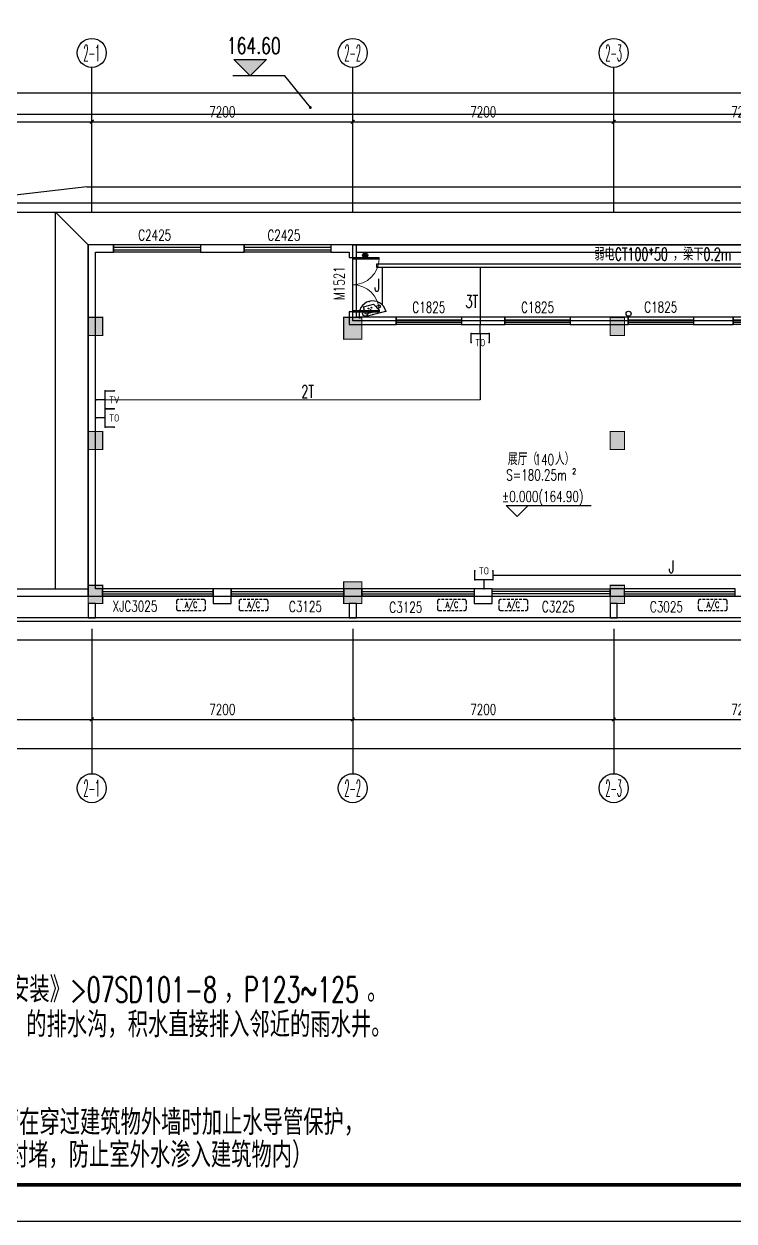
# Model space of a CAD drawing. Extents: x -9422388 to 15610651, y -1992469 to 953794.
# Drawn here: x -2979981 to -2960388, y -380398 to -347347 of the extents above; entities that cross this region are included whole.
import ezdxf
from ezdxf.enums import TextEntityAlignment as Align

# ---------------------------------------------------------------- set-up
doc = ezdxf.new("R2010")
doc.units = 0
doc.header["$LTSCALE"] = 1000
doc.linetypes.add('( Hidden )', pattern=[0.375, 0.25, -0.125])
doc.linetypes.add('DASH', pattern=[0.35, 0.25, -0.1])
for name, color, linetype in [('A-FLOR-HVAC', 4, 'Continuous'), ('AXIS_TEXT', 7, 'Continuous'), ('C-KZ', 2, 'Continuous'), ('C-Z-HATCH', 253, 'Continuous'), ('CABLETRAY_PDS', 5, 'Continuous'), ('EQUIP-安防', 3, 'Continuous'), ('EQUIP-通讯', 3, 'Continuous'), ('PUB_TITLE', 4, 'Continuous'), ('TEL_TEXT', 7, 'Continuous'), ('WINDOW_TEXT', 7, 'Continuous'), ('WIRE-通讯', 4, 'Continuous'), ('道路', 4, 'Continuous')]:
    doc.layers.add(name, color=color, linetype=linetype)
doc.styles.add('_TCH_AXIS', font='COMPLEX', dxfattribs={"bigfont": 'GBCBIG'})
doc.styles.add('_TCH_DIM', font='SIMPLEX', dxfattribs={"bigfont": 'GBCBIG'})
doc.styles.add('_TCH_DIM_T3', font='SIMPLEX', dxfattribs={"width": 0.705882, "bigfont": 'GBCBIG'})
doc.styles.add('_TCH_WINDOW', font='SIMPLEX', dxfattribs={"height": 3.5, "bigfont": 'GBCBIG'})
doc.styles.add('_TEL_ATTDEF', font='GBENOR', dxfattribs={"width": 0.8, "height": 3, "bigfont": 'GBCBIG'})
doc.styles.add('_TEL_DIM', font='SIMPLEX', dxfattribs={"width": 0.8, "height": 3.5, "bigfont": 'HZTXT'})
doc.styles.add('COMPLEX', font='COMPLEX')
doc.dimstyles.new('_TCH_ARCH&&100', dxfattribs={"dimtxt": 297.5, "dimasz": 100, "dimexe": 250, "dimexo": 300, "dimgap": 126.25, "dimtad": 1, "dimdec": 0, "dimzin": 0, "dimdsep": 46, "dimtxsty": '_TCH_DIM_T3', "dimblk": 'ARCHTICK', "dimcen": 0.09, "dimclrt": 7, "dimazin": 2, "dimtfac": 1, "dimtdec": 0, "dimtix": 1, "dimtmove": 2, "dimatfit": 3, "dimfxl": 0, "dimtolj": 1, "dimtzin": 0, "dimarcsym": 0})

# ---------------------------------------------------------------- blocks, each defined once
blk = doc.blocks.new('KTWJ1')
at = {"layer": 'A-FLOR-HVAC', "color": 0, "linetype": '( Hidden )', "ltscale": 0.3}
blk.add_lwpolyline([(152982, -14209, 0.414214), (153032, -14259), (153732, -14259, 0.414214), (153782, -14209), (153782, -14009, 0.414214), (153732, -13959), (153032, -13959, 0.414214), (152982, -14009)], format="xyb", close=True, dxfattribs=at)
at = {"layer": 'A-FLOR-HVAC', "color": 0, "style": '_TCH_WINDOW', "width": 0.705882}
blk.add_text('A/C', height=170, dxfattribs=at).set_placement((153214, -14188))
blk = doc.blocks.new('A$C75680FEE')
at = {"layer": '道路', "color": 0, "linetype": 'DASH', "ltscale": 5}
blk.add_line((64.557, 13.81), (114.014, 19.46), dxfattribs=at)
at = {"layer": '道路', "color": 0, "linetype": 'Continuous'}
blk.add_line((73.493, 12.818), (114.241, 17.473), dxfattribs=at)
at = {"layer": '道路', "color": 0, "linetype": 'Continuous', "flags": 128}
blk.add_lwpolyline([(73.493, 12.818), (64.336, 10.678)], dxfattribs=at)
at = {"layer": '道路', "color": 0, "linetype": 'DASH', "ltscale": 5}
blk.add_arc((61.44, 25.405), 12, 283.1561, 25.3271, dxfattribs=at)
blk = doc.blocks.new('宿舍楼柱网2')
at = {"layer": 'C-Z-HATCH'}
h = blk.add_hatch(color=0, dxfattribs=at)
h.dxf.hatch_style = 1
h.paths.add_polyline_path([(97500, 330556), (97900, 330556), (97900, 330056), (97500, 330056)])
h = blk.add_hatch(color=0, dxfattribs=at)
h.dxf.hatch_style = 1
h.paths.add_polyline_path([(104550, 330556), (105050, 330556), (105050, 329956), (104550, 329956)])
h = blk.add_hatch(color=0, dxfattribs=at)
h.dxf.hatch_style = 1
h.paths.add_polyline_path([(111900, 330556), (112300, 330556), (112300, 330056), (111900, 330056)])
h = blk.add_hatch(color=0, dxfattribs=at)
h.dxf.hatch_style = 1
h.paths.add_polyline_path([(97500, 327406), (97900, 327406), (97900, 326906), (97500, 326906)])
h = blk.add_hatch(color=0, dxfattribs=at)
h.dxf.hatch_style = 1
h.paths.add_polyline_path([(111900, 327406), (112300, 327406), (112300, 326906), (111900, 326906)])
h = blk.add_hatch(color=0, dxfattribs=at)
h.dxf.hatch_style = 1
h.paths.add_polyline_path([(104550, 323256), (105050, 323256), (105050, 322656), (104550, 322656)])
h = blk.add_hatch(color=0, dxfattribs=at)
h.dxf.hatch_style = 1
h.paths.add_polyline_path([(97500, 323156), (97900, 323156), (97900, 322656), (97500, 322656)])
h = blk.add_hatch(color=0, dxfattribs=at)
h.dxf.hatch_style = 1
h.paths.add_polyline_path([(111900, 323156), (112300, 323156), (112300, 322656), (111900, 322656)])
at = {"layer": 'C-KZ', "color": 0, "const_width": 30}
for points in [[(97500, 330556), (97900, 330556), (97900, 330056), (97500, 330056)], [(104550, 330556), (105050, 330556), (105050, 329956), (104550, 329956)], [(111900, 330556), (112300, 330556), (112300, 330056), (111900, 330056)], [(97500, 327406), (97900, 327406), (97900, 326906), (97500, 326906)], [(111900, 327406), (112300, 327406), (112300, 326906), (111900, 326906)], [(104550, 323256), (105050, 323256), (105050, 322656), (104550, 322656)], [(97500, 323156), (97900, 323156), (97900, 322656), (97500, 322656)], [(111900, 323156), (112300, 323156), (112300, 322656), (111900, 322656)]]:
    blk.add_lwpolyline(points, close=True, dxfattribs=at)
blk = doc.blocks.new('_ArchTick')
at = {"color": 0, "linetype": 'ByBlock', "const_width": 0.4}
blk.add_lwpolyline([(-0.5, -0.5), (0.5, 0.5)], dxfattribs=at)
blk = doc.blocks.new('*D2781')
at = {"color": 0, "lineweight": -2, "transparency": 16777216}
for p, q in [((1362230, -199693), (1362230, -202943)), ((1436250, -199693), (1436250, -202943)), ((1362230, -202693), (1436250, -202693))]:
    blk.add_line(p, q, dxfattribs=at)
at = {"layer": 'Defpoints', "color": 0, "transparency": 16777216}
for p in [(1362230, -199393), (1436250, -199393), (1436250, -202693)]:
    blk.add_point(p, dxfattribs=at)
at = {"color": 0, "lineweight": -2, "transparency": 16777216, "xscale": 100, "yscale": 100, "zscale": 100, "rotation": 180}
blk.add_blockref('_ArchTick', (1362230, -202693), dxfattribs=at)
at = {"color": 0, "lineweight": -2, "transparency": 16777216, "xscale": 100, "yscale": 100, "zscale": 100}
blk.add_blockref('_ArchTick', (1436250, -202693), dxfattribs=at)
at = {"color": 7, "transparency": 16777216, "insert": (1399240, -202418), "char_height": 297.5, "attachment_point": 5, "style": '_TCH_DIM_T3'}
blk.add_mtext('\\A1;74020', dxfattribs=at)
blk = doc.blocks.new('*D2782')
at = {"color": 0, "lineweight": -2, "transparency": 16777216}
for p, q in [((1362230, -199693), (1362230, -202143)), ((1369430, -199693), (1369430, -202143)), ((1362230, -201893), (1369430, -201893))]:
    blk.add_line(p, q, dxfattribs=at)
at = {"layer": 'Defpoints', "color": 0, "transparency": 16777216}
for p in [(1362230, -199393), (1369430, -199393), (1369430, -201893)]:
    blk.add_point(p, dxfattribs=at)
at = {"color": 0, "lineweight": -2, "transparency": 16777216, "xscale": 100, "yscale": 100, "zscale": 100, "rotation": 180}
blk.add_blockref('_ArchTick', (1362230, -201893), dxfattribs=at)
at = {"color": 0, "lineweight": -2, "transparency": 16777216, "xscale": 100, "yscale": 100, "zscale": 100}
blk.add_blockref('_ArchTick', (1369430, -201893), dxfattribs=at)
at = {"color": 7, "transparency": 16777216, "insert": (1365830, -201618), "char_height": 297.5, "attachment_point": 5, "style": '_TCH_DIM_T3'}
blk.add_mtext('\\A1;7200', dxfattribs=at)
blk = doc.blocks.new('*D2783')
at = {"color": 0, "lineweight": -2, "transparency": 16777216}
for p, q in [((1369430, -199693), (1369430, -202143)), ((1376630, -199693), (1376630, -202143)), ((1369430, -201893), (1376630, -201893))]:
    blk.add_line(p, q, dxfattribs=at)
at = {"layer": 'Defpoints', "color": 0, "transparency": 16777216}
for p in [(1369430, -199393), (1376630, -199393), (1376630, -201893)]:
    blk.add_point(p, dxfattribs=at)
at = {"color": 0, "lineweight": -2, "transparency": 16777216, "xscale": 100, "yscale": 100, "zscale": 100, "rotation": 180}
blk.add_blockref('_ArchTick', (1369430, -201893), dxfattribs=at)
at = {"color": 0, "lineweight": -2, "transparency": 16777216, "xscale": 100, "yscale": 100, "zscale": 100}
blk.add_blockref('_ArchTick', (1376630, -201893), dxfattribs=at)
at = {"color": 7, "transparency": 16777216, "insert": (1373030, -201618), "char_height": 297.5, "attachment_point": 5, "style": '_TCH_DIM_T3'}
blk.add_mtext('\\A1;7200', dxfattribs=at)
blk = doc.blocks.new('*D2784')
at = {"color": 0, "lineweight": -2, "transparency": 16777216}
for p, q in [((1376630, -199693), (1376630, -202143)), ((1383830, -199693), (1383830, -202143)), ((1376630, -201893), (1383830, -201893))]:
    blk.add_line(p, q, dxfattribs=at)
at = {"layer": 'Defpoints', "color": 0, "transparency": 16777216}
for p in [(1376630, -199393), (1383830, -199393), (1383830, -201893)]:
    blk.add_point(p, dxfattribs=at)
at = {"color": 0, "lineweight": -2, "transparency": 16777216, "xscale": 100, "yscale": 100, "zscale": 100, "rotation": 180}
blk.add_blockref('_ArchTick', (1376630, -201893), dxfattribs=at)
at = {"color": 0, "lineweight": -2, "transparency": 16777216, "xscale": 100, "yscale": 100, "zscale": 100}
blk.add_blockref('_ArchTick', (1383830, -201893), dxfattribs=at)
at = {"color": 7, "transparency": 16777216, "insert": (1380230, -201618), "char_height": 297.5, "attachment_point": 5, "style": '_TCH_DIM_T3'}
blk.add_mtext('\\A1;7200', dxfattribs=at)
blk = doc.blocks.new('*D2785')
at = {"color": 0, "lineweight": -2, "transparency": 16777216}
for p, q in [((1383830, -199693), (1383830, -202143)), ((1391030, -199693), (1391030, -202143)), ((1383830, -201893), (1391030, -201893))]:
    blk.add_line(p, q, dxfattribs=at)
at = {"layer": 'Defpoints', "color": 0, "transparency": 16777216}
for p in [(1383830, -199393), (1391030, -199393), (1391030, -201893)]:
    blk.add_point(p, dxfattribs=at)
at = {"color": 0, "lineweight": -2, "transparency": 16777216, "xscale": 100, "yscale": 100, "zscale": 100, "rotation": 180}
blk.add_blockref('_ArchTick', (1383830, -201893), dxfattribs=at)
at = {"color": 0, "lineweight": -2, "transparency": 16777216, "xscale": 100, "yscale": 100, "zscale": 100}
blk.add_blockref('_ArchTick', (1391030, -201893), dxfattribs=at)
at = {"color": 7, "transparency": 16777216, "insert": (1387430, -201618), "char_height": 297.5, "attachment_point": 5, "style": '_TCH_DIM_T3'}
blk.add_mtext('\\A1;7200', dxfattribs=at)
blk = doc.blocks.new('*D2797')
at = {"color": 0, "lineweight": -2, "transparency": 16777216}
for p, q in [((1362230, -187593), (1362230, -184343)), ((1418550, -187593), (1418550, -184343)), ((1362230, -184593), (1418550, -184593))]:
    blk.add_line(p, q, dxfattribs=at)
at = {"layer": 'Defpoints', "color": 0, "transparency": 16777216}
for p in [(1418550, -184593), (1362230, -187893), (1418550, -187893)]:
    blk.add_point(p, dxfattribs=at)
at = {"color": 0, "lineweight": -2, "transparency": 16777216, "xscale": 100, "yscale": 100, "zscale": 100, "rotation": 180}
blk.add_blockref('_ArchTick', (1362230, -184593), dxfattribs=at)
at = {"color": 0, "lineweight": -2, "transparency": 16777216, "xscale": 100, "yscale": 100, "zscale": 100}
blk.add_blockref('_ArchTick', (1418550, -184593), dxfattribs=at)
at = {"color": 7, "transparency": 16777216, "insert": (1390390, -184318), "char_height": 297.5, "attachment_point": 5, "style": '_TCH_DIM_T3'}
blk.add_mtext('\\A1;56320', dxfattribs=at)
blk = doc.blocks.new('*D2798')
at = {"color": 0, "lineweight": -2, "transparency": 16777216}
for p, q in [((1362230, -187593), (1362230, -185143)), ((1362230, -185393), (1369430, -185393)), ((1369430, -187593), (1369430, -185143))]:
    blk.add_line(p, q, dxfattribs=at)
at = {"layer": 'Defpoints', "color": 0, "transparency": 16777216}
for p in [(1369430, -185393), (1362230, -187893), (1369430, -187893)]:
    blk.add_point(p, dxfattribs=at)
at = {"color": 0, "lineweight": -2, "transparency": 16777216, "xscale": 100, "yscale": 100, "zscale": 100, "rotation": 180}
blk.add_blockref('_ArchTick', (1362230, -185393), dxfattribs=at)
at = {"color": 0, "lineweight": -2, "transparency": 16777216, "xscale": 100, "yscale": 100, "zscale": 100}
blk.add_blockref('_ArchTick', (1369430, -185393), dxfattribs=at)
at = {"color": 7, "transparency": 16777216, "insert": (1365830, -185118), "char_height": 297.5, "attachment_point": 5, "style": '_TCH_DIM_T3'}
blk.add_mtext('\\A1;7200', dxfattribs=at)
blk = doc.blocks.new('*D2799')
at = {"color": 0, "lineweight": -2, "transparency": 16777216}
for p, q in [((1369430, -187593), (1369430, -185143)), ((1369430, -185393), (1376630, -185393)), ((1376630, -187593), (1376630, -185143))]:
    blk.add_line(p, q, dxfattribs=at)
at = {"layer": 'Defpoints', "color": 0, "transparency": 16777216}
for p in [(1376630, -185393), (1369430, -187893), (1376630, -187893)]:
    blk.add_point(p, dxfattribs=at)
at = {"color": 0, "lineweight": -2, "transparency": 16777216, "xscale": 100, "yscale": 100, "zscale": 100, "rotation": 180}
blk.add_blockref('_ArchTick', (1369430, -185393), dxfattribs=at)
at = {"color": 0, "lineweight": -2, "transparency": 16777216, "xscale": 100, "yscale": 100, "zscale": 100}
blk.add_blockref('_ArchTick', (1376630, -185393), dxfattribs=at)
at = {"color": 7, "transparency": 16777216, "insert": (1373030, -185118), "char_height": 297.5, "attachment_point": 5, "style": '_TCH_DIM_T3'}
blk.add_mtext('\\A1;7200', dxfattribs=at)
blk = doc.blocks.new('*D2800')
at = {"color": 0, "lineweight": -2, "transparency": 16777216}
for p, q in [((1376630, -187593), (1376630, -185143)), ((1376630, -185393), (1383830, -185393)), ((1383830, -187593), (1383830, -185143))]:
    blk.add_line(p, q, dxfattribs=at)
at = {"layer": 'Defpoints', "color": 0, "transparency": 16777216}
for p in [(1383830, -185393), (1376630, -187893), (1383830, -187893)]:
    blk.add_point(p, dxfattribs=at)
at = {"color": 0, "lineweight": -2, "transparency": 16777216, "xscale": 100, "yscale": 100, "zscale": 100, "rotation": 180}
blk.add_blockref('_ArchTick', (1376630, -185393), dxfattribs=at)
at = {"color": 0, "lineweight": -2, "transparency": 16777216, "xscale": 100, "yscale": 100, "zscale": 100}
blk.add_blockref('_ArchTick', (1383830, -185393), dxfattribs=at)
at = {"color": 7, "transparency": 16777216, "insert": (1380230, -185118), "char_height": 297.5, "attachment_point": 5, "style": '_TCH_DIM_T3'}
blk.add_mtext('\\A1;7200', dxfattribs=at)
blk = doc.blocks.new('*D2801')
at = {"color": 0, "lineweight": -2, "transparency": 16777216}
for p, q in [((1383830, -187593), (1383830, -185143)), ((1383830, -185393), (1391030, -185393)), ((1391030, -187593), (1391030, -185143))]:
    blk.add_line(p, q, dxfattribs=at)
at = {"layer": 'Defpoints', "color": 0, "transparency": 16777216}
for p in [(1391030, -185393), (1383830, -187893), (1391030, -187893)]:
    blk.add_point(p, dxfattribs=at)
at = {"color": 0, "lineweight": -2, "transparency": 16777216, "xscale": 100, "yscale": 100, "zscale": 100, "rotation": 180}
blk.add_blockref('_ArchTick', (1383830, -185393), dxfattribs=at)
at = {"color": 0, "lineweight": -2, "transparency": 16777216, "xscale": 100, "yscale": 100, "zscale": 100}
blk.add_blockref('_ArchTick', (1391030, -185393), dxfattribs=at)
at = {"color": 7, "transparency": 16777216, "insert": (1387430, -185118), "char_height": 297.5, "attachment_point": 5, "style": '_TCH_DIM_T3'}
blk.add_mtext('\\A1;7200', dxfattribs=at)
blk = doc.blocks.new('$TCHSYS$WIN2D')
at = {"color": 0}
for p, q in [((-0.5, 0.5), (0.5, 0.5)), ((-0.5, 0.5), (-0.5, -0.5)), ((0.5, 0.5), (0.5, -0.5)), ((0.5, 0.167), (-0.5, 0.167)), ((0.5, -0.167), (-0.5, -0.167)), ((-0.5, -0.5), (0.5, -0.5))]:
    blk.add_line(p, q, dxfattribs=at)
blk = doc.blocks.new('$DorLib2D$00000002')
at = {"color": 0}
for p, q in [((-0.5, 0), (-0.5, 0.4875)), ((-0.475, 0.4875), (-0.5, 0.4875)), ((-0.475, 0), (-0.475, 0.4875)), ((0.475, 0), (0.475, 0.4875)), ((0.475, 0.4875), (0.5, 0.4875)), ((0.5, 0), (0.5, 0.4875)), ((-0.5, 0), (-0.475, 0)), ((0.5, 0), (0.475, 0))]:
    blk.add_line(p, q, dxfattribs=at)
at = {"color": 0, "lineweight": 13}
for centre, start, end in [((-0.4875, 0), 0, 88.53072), ((0.4875, 0), 91.46928, 180)]:
    blk.add_arc(centre, 0.4875, start, end, dxfattribs=at)
blk = doc.blocks.new('_AXISO')
at = {"color": 0}
blk.add_circle((0, 0), 0.5, dxfattribs=at)
at = {"layer": 'AXIS_TEXT', "color": 0, "style": 'COMPLEX', "width": 1.041667}
blk.add_attdef('A', text='', height=0.56, dxfattribs=at).set_placement((-0.25, -0.28), (0.25, -0.28), align=Align.FIT)
blk = doc.blocks.new('$equip$00002353')
for p, q in [((0.75, 0), (-0.75, 0)), ((-0.517, -0.393), (-0.517, -0.273)), ((-0.517, -0.273), (-0.341, -0.273)), ((-0.517, -0.393), (-0.273, -0.393)), ((-0.427, -0.123), (0.383, -0.123)), ((-0.427, -0.123), (-0.187, -0.543)), ((0.383, -0.543), (-0.187, -0.543)), ((0.383, -0.123), (0.383, -0.543))]:
    blk.add_line(p, q)
at = {"const_width": 0.04}
for points in [[(-0.75, 0), (-0.779, 0)], [(0.75, 0), (0.779, 0)]]:
    blk.add_lwpolyline(points, dxfattribs=at)
blk.add_lwpolyline([(0.75, 0, -1), (-0.75, 0), (0.75, 0), (0.75, 0, -1), (-0.75, 0, -1.517539)], format="xyb", dxfattribs=at)
for centre, radius in [((-0.038, -0.38), 0.024), ((0.052, -0.26), 0.03), ((0.142, -0.38), 0.024)]:
    blk.add_circle(centre, radius)
blk.add_arc((0, 0), 0.75, 180, 0)
for p in [(-0.75, 0), (0, 0), (0.75, 0), (0, -0.75)]:
    blk.add_point(p)
for points in [[(-0.059, -0.368), (-0.017, -0.368), (-0.062, -0.38), (-0.014, -0.38)], [(-0.059, -0.392), (-0.017, -0.392), (-0.062, -0.38), (-0.014, -0.38)], [(-0.05, -0.359), (-0.026, -0.359), (-0.059, -0.368), (-0.017, -0.368)], [(-0.05, -0.401), (-0.026, -0.401), (-0.059, -0.392), (-0.017, -0.392)], [(-0.038, -0.356), (-0.038, -0.356), (-0.05, -0.359), (-0.026, -0.359)], [(-0.038, -0.404), (-0.038, -0.404), (-0.05, -0.401), (-0.026, -0.401)], [(0.026, -0.245), (0.078, -0.245), (0.022, -0.26), (0.082, -0.26)], [(0.026, -0.275), (0.078, -0.275), (0.022, -0.26), (0.082, -0.26)], [(0.037, -0.234), (0.067, -0.234), (0.026, -0.245), (0.078, -0.245)], [(0.037, -0.286), (0.067, -0.286), (0.026, -0.275), (0.078, -0.275)], [(0.052, -0.23), (0.052, -0.23), (0.037, -0.234), (0.067, -0.234)], [(0.052, -0.29), (0.052, -0.29), (0.037, -0.286), (0.067, -0.286)], [(0.121, -0.368), (0.163, -0.368), (0.118, -0.38), (0.166, -0.38)], [(0.121, -0.392), (0.163, -0.392), (0.118, -0.38), (0.166, -0.38)], [(0.13, -0.359), (0.154, -0.359), (0.121, -0.368), (0.163, -0.368)], [(0.13, -0.401), (0.154, -0.401), (0.121, -0.392), (0.163, -0.392)], [(0.142, -0.356), (0.142, -0.356), (0.13, -0.359), (0.154, -0.359)], [(0.142, -0.404), (0.142, -0.404), (0.13, -0.401), (0.154, -0.401)]]:
    blk.add_solid(points)
at = {"color": 7, "style": '_TEL_DIM', "flags": 1}
blk.add_attdef('A', text='', height=0.00002, dxfattribs=at).set_placement((0, 0), align=Align.MIDDLE_CENTER)
blk = doc.blocks.new('$equip$00001847')
for p, q in [((-0.5, 0.499), (-0.5, 0.999)), ((0.5, 0.999), (0.5, 0.499)), ((0.5, 0.499), (-0.5, 0.499)), ((0, 0.5), (0, 0))]:
    blk.add_line(p, q)
for p in [(-0.5, 0.999), (0.5, 0.999), (-0.5, 0.499), (0, 0), (0.5, 0.499)]:
    blk.add_point(p)
at = {"color": 7, "style": '_TEL_DIM'}
blk.add_attdef('$TEXT$', text='', height=0.4, dxfattribs=at).set_placement((0, 0.999), align=Align.MIDDLE_CENTER)
at = {"color": 7, "style": '_TEL_DIM', "flags": 1}
blk.add_attdef('A', text='', height=0.00002, dxfattribs=at).set_placement((0, 0), align=Align.MIDDLE_CENTER)
blk = doc.blocks.new('$equip$00001802')
for p, q in [((-0.5, 0.499), (-0.5, 0.999)), ((0.5, 0.999), (0.5, 0.499)), ((0.5, 0.499), (-0.5, 0.499)), ((0, 0.5), (0, 0))]:
    blk.add_line(p, q)
for p in [(-0.5, 0.999), (0.5, 0.999), (-0.5, 0.499), (0, 0), (0.5, 0.499)]:
    blk.add_point(p)
at = {"color": 7, "style": '_TEL_DIM'}
blk.add_attdef('$TEXT$', text='', height=0.4, dxfattribs=at).set_placement((0, 0.999), align=Align.MIDDLE_CENTER)
at = {"color": 7, "style": '_TEL_DIM', "flags": 1}
blk.add_attdef('A', text='', height=0.00002, dxfattribs=at).set_placement((0, 0), align=Align.MIDDLE_CENTER)
blk = doc.blocks.new('76867')
blk.add_hatch(color=8).paths.add_polyline_path([(1373801.8, -184125.4), (1373351.8, -183675.4), (1374251.8, -183675.4)])
h = blk.add_hatch()
h.set_pattern_fill('ANSI37', color=8, scale=20)
h.set_pattern_definition([(45, (322665.595, 194924.172), (-22.4506403, 22.4506403), []), (135, (322665.595, 194924.172), (-22.4506403, -22.4506403), [])])
edge = h.paths.add_edge_path()
edge.add_arc((1376973.1, -189080.4), 70, 0, 360)
at = {"color": 8}
for p, q in [((1373801.8, -184125.4), (1373351.8, -183675.4)), ((1373351.8, -183675.4), (1374251.8, -183675.4)), ((1373801.8, -184125.4), (1374251.8, -183675.4)), ((1369429.8, -187892.6), (1369429.8, -183892.6)), ((1376629.8, -187892.6), (1376629.8, -183892.6)), ((1383829.8, -187892.6), (1383829.8, -183892.6)), ((1374757.6, -184125.4), (1373324.4, -184125.4)), ((1375460, -185001.1), (1374757.6, -184125.4)), ((1369329.8, -198492.6), (1369329.8, -188792.6)), ((1370029.8, -188792.6), (1369329.8, -188792.6)), ((1369529.8, -198292.6), (1369529.8, -188992.6)), ((1369529.8, -188992.6), (1370029.8, -188992.6)), ((1370029.8, -188992.6), (1370029.8, -188792.6)), ((1373629.8, -188792.6), (1372429.8, -188792.6)), ((1372429.8, -188792.6), (1372429.8, -188992.6)), ((1372429.8, -188992.6), (1373629.8, -188992.6)), ((1373629.8, -188992.6), (1373629.8, -188792.6)), ((1376729.8, -188792.6), (1376029.8, -188792.6)), ((1376029.8, -188792.6), (1376029.8, -188992.6)), ((1376029.8, -188992.6), (1376529.8, -188992.6)), ((1376529.8, -188992.6), (1376529.8, -189142.6)), ((1391329.8, -188792.6), (1376729.8, -188792.6)), ((1376729.8, -189142.6), (1376729.8, -188792.6)), ((1376729.8, -188992.6), (1391329.8, -188992.6)), ((1376529.8, -189142.6), (1376729.8, -189142.6)), ((1376729.8, -190642.6), (1376729.8, -189142.6)), ((1376729.8, -190642.6), (1376529.8, -190642.6)), ((1376529.8, -190642.6), (1376529.8, -190992.6)), ((1376729.8, -190792.6), (1376729.8, -190642.6)), ((1376529.8, -190992.6), (1377829.8, -190992.6)), ((1377829.8, -190792.6), (1376729.8, -190792.6)), ((1377829.8, -190992.6), (1377829.8, -190792.6)), ((1380829.8, -190792.6), (1379629.8, -190792.6)), ((1379629.8, -190792.6), (1379629.8, -190992.6)), ((1379629.8, -190992.6), (1380829.8, -190992.6)), ((1380829.8, -190992.6), (1380829.8, -190792.6)), ((1384229.8, -190792.6), (1382629.8, -190792.6)), ((1382629.8, -190792.6), (1382629.8, -190992.6)), ((1382629.8, -190992.6), (1384229.8, -190992.6)), ((1384229.8, -190992.6), (1384229.8, -190792.6)), ((1387129.8, -190792.6), (1386029.8, -190792.6)), ((1386029.8, -190792.6), (1386029.8, -190992.6)), ((1386029.8, -190992.6), (1387129.8, -190992.6)), ((1387129.8, -190992.6), (1387129.8, -190792.6)), ((1381165.6, -196292.6), (1380865.6, -195992.6)), ((1380865.6, -195992.6), (1383207.1, -195992.6)), ((1381165.6, -196292.6), (1381465.6, -195992.6)), ((1362329.8, -198292.6), (1369329.8, -198292.6)), ((1369729.8, -198292.6), (1369529.8, -198292.6)), ((1369729.8, -198492.6), (1369729.8, -198292.6)), ((1373279.8, -198292.6), (1372779.8, -198292.6)), ((1372779.8, -198292.6), (1372779.8, -198692.6)), ((1373279.8, -198692.6), (1373279.8, -198292.6)), ((1376879.8, -198292.6), (1376379.8, -198292.6)), ((1376379.8, -198292.6), (1376379.8, -198492.6)), ((1376879.8, -198492.6), (1376879.8, -198292.6)), ((1380479.8, -198292.6), (1379979.8, -198292.6)), ((1379979.8, -198292.6), (1379979.8, -198692.6)), ((1380479.8, -198692.6), (1380479.8, -198292.6)), ((1384129.8, -198292.6), (1383729.8, -198292.6)), ((1383729.8, -198292.6), (1383729.8, -198492.6)), ((1384129.8, -198492.6), (1384129.8, -198292.6)), ((1362129.8, -198492.6), (1369329.8, -198492.6)), ((1369329.8, -198492.6), (1369729.8, -198492.6)), ((1376379.8, -198492.6), (1376879.8, -198492.6)), ((1383729.8, -198492.6), (1384129.8, -198492.6)), ((1372779.8, -198692.6), (1373279.8, -198692.6)), ((1379979.8, -198692.6), (1380479.8, -198692.6)), ((1369429.8, -199392.6), (1369429.8, -203392.6)), ((1376629.8, -199392.6), (1376629.8, -203392.6)), ((1383829.8, -199392.6), (1383829.8, -203392.6))]:
    blk.add_line(p, q, dxfattribs=at)
for points in [[(1362129.8, -198492.6), (1362129.8, -199692.6), (1437016.2, -199692.6), (1442376.7, -190006.3), (1428055.4, -167156.9), (1427208.2, -167688.1, -0.4142136), (1427897.4, -167846.3), (1441326.9, -189272.8, -0.2728148), (1441368.4, -190795.7), (1437149.6, -198418.9, -0.2728148), (1435837.2, -199192.6), (1362829.8, -199192.6, -0.4142136), (1362129.8, -198492.6)], [(1412729.8, -199092.6), (1362829.8, -199092.6, -0.4142136), (1362229.8, -198492.6), (1362229.8, -198492.6)]]:
    blk.add_lwpolyline(points, format="xyb", dxfattribs=at)
for points in [[(1369329.8, -198492.6), (1436308.8, -198492.6), (1440984.3, -190044.2), (1427038.8, -167794.6), (1420599.1, -171830.5), (1430951.3, -188347.3), (1429542.7, -190892.6), (1376629.8, -190892.6), (1376629.8, -188792.6), (1369329.8, -188792.6)], [(1369329.8, -199092.6), (1369529.8, -199092.6), (1369529.8, -198692.6), (1369329.8, -198692.6)], [(1376529.8, -199092.6), (1376729.8, -199092.6), (1376729.8, -198692.6), (1376529.8, -198692.6)], [(1383729.8, -199092.6), (1383929.8, -199092.6), (1383929.8, -198692.6), (1383729.8, -198692.6)]]:
    blk.add_lwpolyline(points, close=True, dxfattribs=at)
blk.add_lwpolyline([(1376629.8, -188792.6), (1426222.2, -188792.5, 0.5895079), (1427408.5, -186649), (1418819.7, -172945.8), (1420599.1, -171830.5), (1430951.3, -188347.3), (1429542.7, -190892.6), (1376629.8, -190892.6)], format="xyb", close=True, dxfattribs=at)
at = {"color": 8, "const_width": 40}
blk.add_lwpolyline([(1375472.5, -185016.7, 1), (1375447.5, -184985.5, 1)], format="xyb", close=True, dxfattribs=at)
at = {"color": 8}
for points in [[(1362389.8, -187632.6), (1413348.5, -187632.5)], [(1362129.8, -187892.6), (1413348.5, -187892.5)], [(1368429.8, -198292.6), (1368429.8, -187892.6)], [(1369329.8, -188792.6), (1368429.8, -187892.6)], [(1368169.8, -198492.6), (1369329.8, -198492.6)]]:
    blk.add_lwpolyline(points, dxfattribs=at)
for centre in [(1376973.1, -189080.4), (1376973.1, -190692), (1384242.1, -190692)]:
    blk.add_circle(centre, 70, dxfattribs=at)
at = {"color": 8, "xscale": 1000, "yscale": 1000, "zscale": 1000, "rotation": 353.4824571599657}
blk.add_blockref('A$C75680FEE', (1294816.3, -191580), dxfattribs=at)
at = {"color": 8}
ref = blk.add_blockref('_AXISO', (1369429.8, -183492.6), dxfattribs=dict(at, xscale=800, yscale=800, zscale=800))
ref.add_attrib('A', '2-1', dxfattribs={"layer": 'AXIS_TEXT', "color": 8, "height": 452.55, "style": '_TCH_AXIS', "width": 0.381818}).set_placement((1369203.5, -183718.8), (1369656.1, -183718.8), align=Align.FIT)
ref = blk.add_blockref('_AXISO', (1376629.8, -183492.6), dxfattribs=dict(at, xscale=800, yscale=800, zscale=800))
ref.add_attrib('A', '2-2', dxfattribs={"layer": 'AXIS_TEXT', "color": 8, "height": 452.55, "style": '_TCH_AXIS', "width": 0.35}).set_placement((1376403.5, -183718.8), (1376856.1, -183718.8), align=Align.FIT)
ref = blk.add_blockref('_AXISO', (1383829.8, -183492.6), dxfattribs=dict(at, xscale=800, yscale=800, zscale=800))
ref.add_attrib('A', '2-3', dxfattribs={"layer": 'AXIS_TEXT', "color": 8, "height": 452.55, "style": '_TCH_AXIS', "width": 0.35}).set_placement((1383603.5, -183718.8), (1384056.1, -183718.8), align=Align.FIT)
ref = blk.add_blockref('$TCHSYS$WIN2D', (1371229.8, -188892.6), dxfattribs=dict(at, xscale=-2400, yscale=200, zscale=200, rotation=359.9999999999926))
ref.add_attrib('A', 'C2425', (1370711.7, -188672.1), dxfattribs={"layer": 'WINDOW_TEXT', "color": 8, "height": 297.5, "style": '_TCH_WINDOW', "width": 0.705882})
ref = blk.add_blockref('$TCHSYS$WIN2D', (1374829.8, -188892.6), dxfattribs=dict(at, xscale=-2400, yscale=200, zscale=200, rotation=359.9999999999926))
ref.add_attrib('A', 'C2425', (1374276.5, -188674.7), dxfattribs={"layer": 'WINDOW_TEXT', "color": 8, "height": 297.5, "style": '_TCH_WINDOW', "width": 0.705882})
ref = blk.add_blockref('$DorLib2D$00000002', (1376629.8, -189892.6), dxfattribs=dict(at, xscale=-1500, yscale=-1500, zscale=200, rotation=89.99999999999332))
ref.add_attrib('A', 'M1521', (1376403.6, -190317.6), dxfattribs={"layer": 'WINDOW_TEXT', "color": 8, "height": 297.5, "rotation": 90, "style": '_TCH_WINDOW', "width": 0.705882})
ref = blk.add_blockref('$TCHSYS$WIN2D', (1378729.8, -190892.6), dxfattribs=dict(at, xscale=1800, yscale=-200, zscale=200, rotation=180))
ref.add_attrib('A', 'C1825', (1378274.8, -190664.7), dxfattribs={"layer": 'WINDOW_TEXT', "color": 8, "height": 297.5, "style": '_TCH_WINDOW', "width": 0.705882})
ref = blk.add_blockref('$TCHSYS$WIN2D', (1381729.8, -190892.6), dxfattribs=dict(at, xscale=1800, yscale=-200, zscale=200, rotation=180))
ref.add_attrib('A', 'C1825', (1381274.8, -190664.7), dxfattribs={"layer": 'WINDOW_TEXT', "color": 8, "height": 297.5, "style": '_TCH_WINDOW', "width": 0.705882})
ref = blk.add_blockref('$TCHSYS$WIN2D', (1385129.8, -190892.6), dxfattribs=dict(at, xscale=1800, yscale=-200, zscale=200, rotation=180))
ref.add_attrib('A', 'C1825', (1384674.8, -190659), dxfattribs={"layer": 'WINDOW_TEXT', "color": 8, "height": 297.5, "style": '_TCH_WINDOW', "width": 0.705882})
ref = blk.add_blockref('$TCHSYS$WIN2D', (1388029.8, -190892.6), dxfattribs=dict(at, xscale=1800, yscale=-200, zscale=200, rotation=180))
ref.add_attrib('A', 'C1825', (1387574.8, -190666.8), dxfattribs={"layer": 'WINDOW_TEXT', "color": 8, "height": 297.5, "style": '_TCH_WINDOW', "width": 0.705882})
for name, p in [('宿舍楼柱网2', (1271829.4, -521348.5)), ('KTWJ1', (1218782.3, -184626.5)), ('KTWJ1', (1220509.8, -184626.5)), ('KTWJ1', (1225982.3, -184626.5)), ('KTWJ1', (1227678.6, -184626.5)), ('KTWJ1', (1233182.3, -184626.5))]:
    blk.add_blockref(name, p, dxfattribs=at)
ref = blk.add_blockref('$TCHSYS$WIN2D', (1371254.8, -198392.6), dxfattribs=dict(at, xscale=-3049.999557343777, yscale=-200, zscale=200, rotation=359.9999999999982))
ref.add_attrib('A', 'XJC3025', (1370005.2, -198917.7), dxfattribs={"layer": 'WINDOW_TEXT', "color": 8, "height": 297.5, "style": '_TCH_WINDOW', "width": 0.705882})
ref = blk.add_blockref('$TCHSYS$WIN2D', (1374829.8, -198392.6), dxfattribs=dict(at, xscale=-3100, yscale=200, zscale=200, rotation=359.9999999999977))
ref.add_attrib('A', 'C3125', (1374871.5, -198928.1), dxfattribs={"layer": 'WINDOW_TEXT', "color": 8, "height": 297.5, "style": '_TCH_WINDOW', "width": 0.705882})
ref = blk.add_blockref('$TCHSYS$WIN2D', (1378429.8, -198392.6), dxfattribs=dict(at, xscale=-3100, yscale=200, zscale=200, rotation=359.9999999999977))
ref.add_attrib('A', 'C3125', (1377640.1, -198945.5), dxfattribs={"layer": 'WINDOW_TEXT', "color": 8, "height": 297.5, "style": '_TCH_WINDOW', "width": 0.705882})
ref = blk.add_blockref('$TCHSYS$WIN2D', (1382104.8, -198392.6), dxfattribs=dict(at, xscale=3250, yscale=-200, zscale=200, rotation=359.9999999999977))
ref.add_attrib('A', 'C3225', (1381849.9, -198929.4), dxfattribs={"layer": 'WINDOW_TEXT', "color": 8, "height": 297.5, "style": '_TCH_WINDOW', "width": 0.705882})
ref = blk.add_blockref('$TCHSYS$WIN2D', (1385654.8, -198392.6), dxfattribs=dict(at, xscale=-3050.051462621195, yscale=-200, zscale=200, rotation=359.9999999999977))
ref.add_attrib('A', 'C3025', (1384830.4, -198933.5), dxfattribs={"layer": 'WINDOW_TEXT', "color": 8, "height": 297.5, "style": '_TCH_WINDOW', "width": 0.705882})
ref = blk.add_blockref('_AXISO', (1369429.8, -203792.6), dxfattribs=dict(at, xscale=800, yscale=800, zscale=800))
ref.add_attrib('A', '2-1', dxfattribs={"layer": 'AXIS_TEXT', "color": 8, "height": 452.55, "style": '_TCH_AXIS', "width": 0.381818}).set_placement((1369203.5, -204018.8), (1369656.1, -204018.8), align=Align.FIT)
ref = blk.add_blockref('_AXISO', (1376629.8, -203792.6), dxfattribs=dict(at, xscale=800, yscale=800, zscale=800))
ref.add_attrib('A', '2-2', dxfattribs={"layer": 'AXIS_TEXT', "color": 8, "height": 452.55, "style": '_TCH_AXIS', "width": 0.35}).set_placement((1376403.5, -204018.8), (1376856.1, -204018.8), align=Align.FIT)
ref = blk.add_blockref('_AXISO', (1383829.8, -203792.6), dxfattribs=dict(at, xscale=800, yscale=800, zscale=800))
ref.add_attrib('A', '2-3', dxfattribs={"layer": 'AXIS_TEXT', "color": 8, "height": 452.55, "style": '_TCH_AXIS', "width": 0.35}).set_placement((1383603.5, -204018.8), (1384056.1, -204018.8), align=Align.FIT)
at = {"color": 8, "style": '_TCH_DIM', "width": 0.705882}
for s, height, p in [('164.60', 446.25, (1373156.8, -183517.9)), ('140', 297.5, (1381646.8, -194871.5)), ('S=180.25m', 297.5, (1380863.7, -195294.7)), ('2', 148.8, (1382683.7, -195119.7)), ('%%P0.000(164.90)', 297.5, (1380747.1, -195887.6))]:
    blk.add_text(s, height=height, dxfattribs=at).set_placement(p)
at = {"color": 8, "style": '_TCH_DIM'}
for s, p in [('展厅（', (1380909.5, -194871.5)), ('人）', (1382206.8, -194871.5))]:
    blk.add_text(s, height=337.59, dxfattribs=at).set_placement(p)
at = {"color": 8}
for p1, p2, distance, picture, middle in [((1362229.8, -187892.6), (1418549.8, -187892.6), 3300, '*D2797', (1390389.8, -184317.6)), ((1362229.8, -187892.6), (1369429.8, -187892.6), 2500, '*D2798', (1365829.8, -185117.6)), ((1369429.8, -187892.6), (1376629.8, -187892.6), 2500, '*D2799', (1373029.8, -185117.6)), ((1376629.8, -187892.6), (1383829.8, -187892.6), 2500, '*D2800', (1380229.8, -185117.6)), ((1383829.8, -187892.6), (1391029.8, -187892.6), 2500, '*D2801', (1387429.8, -185117.6)), ((1362229.8, -199392.6), (1436249.8, -199392.6), -3300, '*D2781', (1399239.8, -202417.6)), ((1362229.8, -199392.6), (1369429.8, -199392.6), -2500, '*D2782', (1365829.8, -201617.6)), ((1369429.8, -199392.6), (1376629.8, -199392.6), -2500, '*D2783', (1373029.8, -201617.6)), ((1376629.8, -199392.6), (1383829.8, -199392.6), -2500, '*D2784', (1380229.8, -201617.6)), ((1383829.8, -199392.6), (1391029.8, -199392.6), -2500, '*D2785', (1387429.8, -201617.6))]:
    dim = blk.add_aligned_dim(p1=p1, p2=p2, distance=distance, dimstyle='_TCH_ARCH&&100', dxfattribs=at)
    dim.commit()
    dim.dimension.update_dxf_attribs({"geometry": picture, "text_midpoint": middle})

msp = doc.modelspace()

# ---------------------------------------------------------------- linework, layer by layer
at = {"layer": 'CABLETRAY_PDS'}
for p, q in [((-2970242.61594, -354068.9733), (-2970242.61594, -353968.9733)), ((-2970242.61594, -353968.9733), (-2929039.12908, -353968.9733)), ((-2929039.12908, -354068.9733), (-2970242.61594, -354068.9733))]:
    msp.add_line(p, q, dxfattribs=at)
at = {"layer": 'PUB_TITLE'}
msp.add_lwpolyline([(-2997074.25692, -380398.05939), (-2891974.25692, -380398.05939), (-2891974.25692, -320998.05939), (-2997074.25692, -320998.05939)], close=True, dxfattribs=at)
at = {"layer": 'PUB_TITLE', "const_width": 100}
msp.add_lwpolyline([(-2994574.25692, -379398.05939), (-2892974.25692, -379398.05939), (-2892974.25692, -321998.05939), (-2994574.25692, -321998.05939)], close=True, dxfattribs=at)
at = {"layer": 'WIRE-通讯', "linetype": 'Continuous', "const_width": 35}
for points in [[(-2970092.90729, -355103.73049), (-2970092.90729, -354068.9733)], [(-2967391.79268, -355646.91255), (-2967391.79268, -354068.9733)], [(-2967391.79268, -357725.88322), (-2967391.79268, -355896.6628)], [(-2977739.37883, -357725.88322), (-2967391.79268, -357725.88322)], [(-2967039.12908, -362572.41205), (-2956963.62958, -362572.41205)]]:
    msp.add_lwpolyline(points, dxfattribs=at)

# ---------------------------------------------------------------- block references
msp.add_blockref('76867', (-4347538.94386, -164654.3417))
at = {"layer": 'EQUIP-安防', "xscale": 499.9999999999997, "yscale": 499.9999999999997, "zscale": 499.9999999999997, "rotation": 194.7831911062423}
msp.add_blockref('$equip$00002353', (-2970358.21035, -355368.75744), dxfattribs=at)
at = {"layer": 'EQUIP-通讯'}
ref = msp.add_blockref('$equip$00001847', (-2967391.79268, -355646.91255), dxfattribs=dict(at, xscale=500, yscale=500, zscale=500, rotation=180))
ref.add_attrib('$TEXT$', 'TO', dxfattribs={"layer": '0', "color": 7, "height": 200, "style": '_TEL_ATTDEF'}).set_placement((-2967391.79268, -356146.41305), align=Align.MIDDLE_CENTER)
ref = msp.add_blockref('$equip$00001802', (-2977989.12908, -357725.88322), dxfattribs=dict(at, xscale=500, yscale=500, zscale=500, rotation=270))
ref.add_attrib('$TEXT$', 'TV', dxfattribs={"layer": '0', "color": 7, "height": 200, "style": '_TEL_ATTDEF'}).set_placement((-2977489.62858, -357725.88322), align=Align.MIDDLE_CENTER)
ref = msp.add_blockref('$equip$00001847', (-2977989.12908, -358225.88322), dxfattribs=dict(at, xscale=500, yscale=500, zscale=500, rotation=270))
ref.add_attrib('$TEXT$', 'TO', dxfattribs={"layer": '0', "color": 7, "height": 200, "style": '_TEL_ATTDEF'}).set_placement((-2977489.62858, -358225.88322), align=Align.MIDDLE_CENTER)
ref = msp.add_blockref('$equip$00001847', (-2967289.12908, -362946.91255), dxfattribs=dict(at, xscale=500, yscale=500, zscale=500))
ref.add_attrib('$TEXT$', 'TO', dxfattribs={"layer": '0', "color": 7, "height": 200, "style": '_TEL_ATTDEF'}).set_placement((-2967289.12908, -362447.41205), align=Align.MIDDLE_CENTER)

# ---------------------------------------------------------------- texts
at = {"layer": 'TEL_TEXT', "style": '_TEL_DIM'}
for s, height, width, p in [('弱电', 350, 0.8, (-2964243.21959, -353878.02652)), ('CT100*50', 350, 0.64, (-2963683.21959, -353878.02652)), ('，梁下', 350, 0.8, (-2962072.55292, -353878.02652)), ('0.2m', 350, 0.64, (-2961232.55292, -353878.02652)), ('J', 350, 0.64, (-2970310.86062, -354738.7468)), ('3T', 350, 0.64, (-2967797.04977, -355182.75209)), ('2T', 350, 0.64, (-2972326.39799, -357672.70865)), ('J', 350, 0.64, (-2962191.60498, -362511.33312)), ('）强电手孔具体作法详见《电力电缆井设计与安装》', 700, 0.8, (-2991590.15574, -374358.89537)), ('>07SD101-8', 700, 0.64, (-2978710.15574, -374358.89537)), ('P123~125', 700, 0.64, (-2973904.8224, -374358.89537)), ('，', 700, 0.8, (-2974464.8224, -374358.89537)), ('。', 700, 0.8, (-2970512.8224, -374358.89537)), ('的排水沟，积水直接排入邻近的雨水井。', 700, 0.8, (-2979918.5787, -375323.78082)), ('导管在穿过建筑物外墙时加止水导管保护，', 700, 0.8, (-2981234.14826, -378022.14636)), ('2.导管与止水套管之间的孔隙需采用防水材料封堵，防止室外水渗入建筑物内）', 700, 0.8, (-2991783.48159, -378921.60155))]:
    msp.add_text(s, height=height, dxfattribs=dict(at, width=width)).set_placement(p)

doc.saveas('drawing.dxf')
